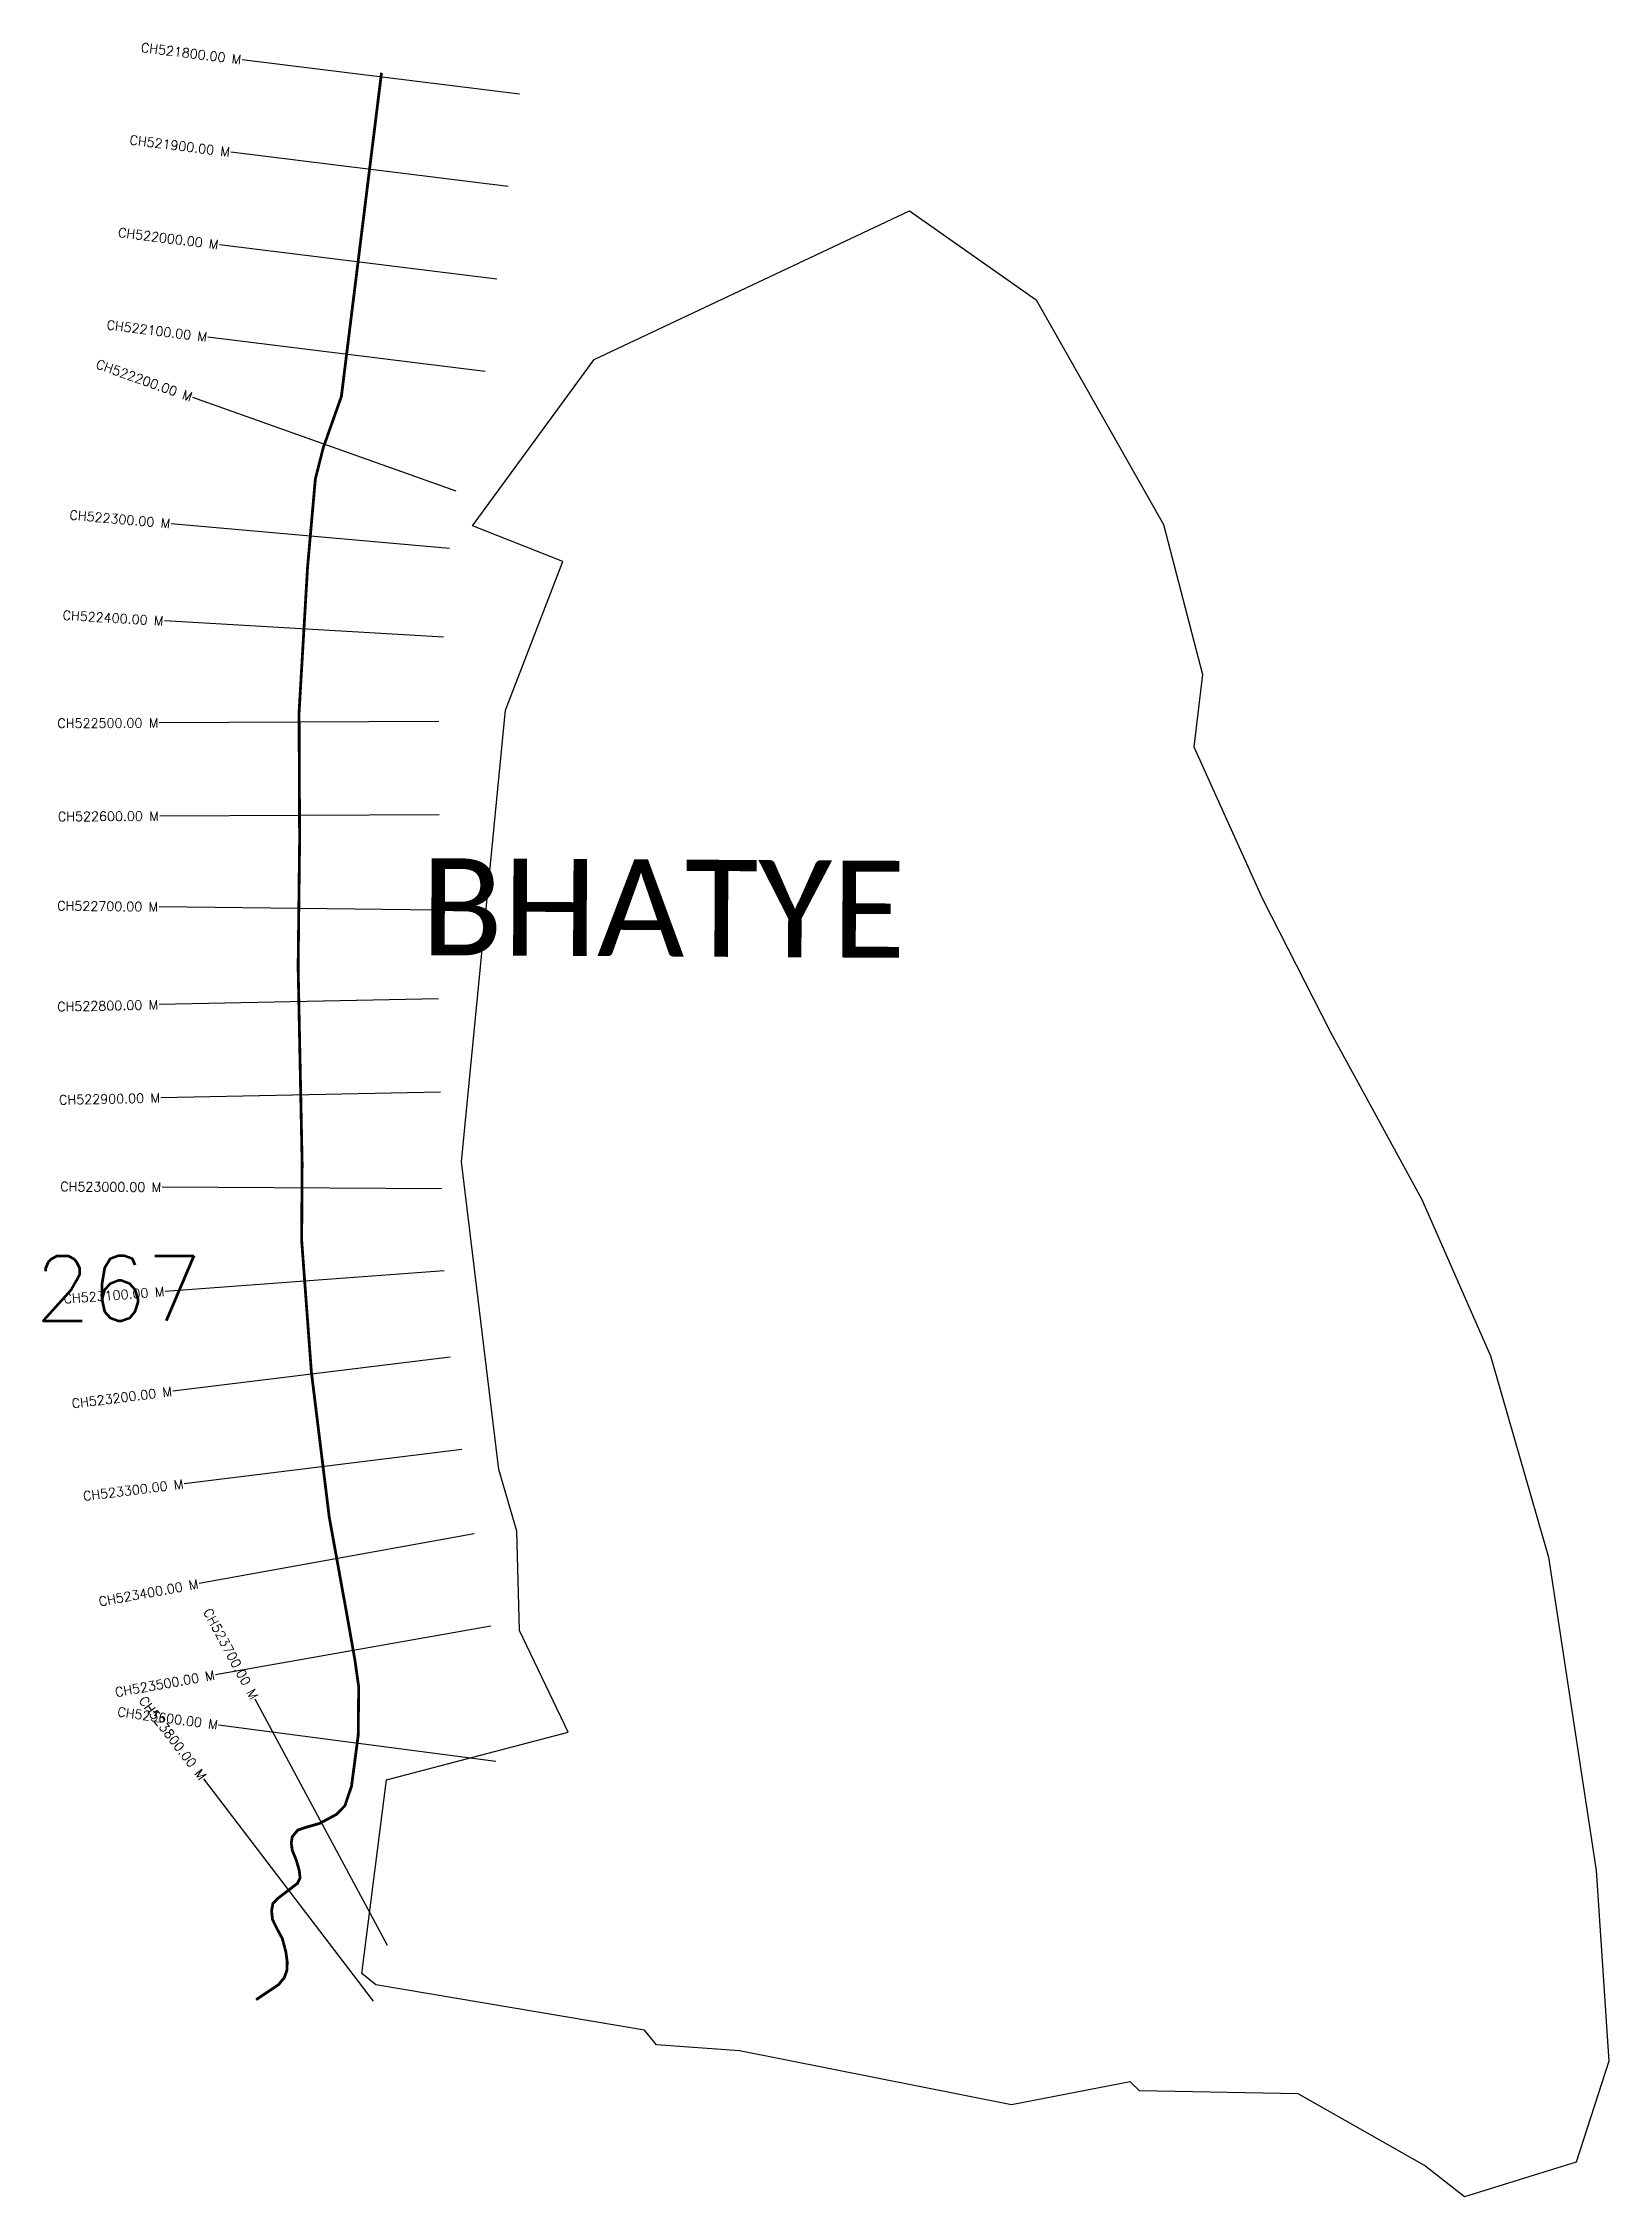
# Model space of a CAD drawing. Header units: metres. Extents: x 318097 to 319778, y 1876233 to 1878544.
import ezdxf
from ezdxf.enums import TextEntityAlignment as Align

# ---------------------------------------------------------------- set-up
doc = ezdxf.new("R2010")
doc.units = ezdxf.units.M
for name, color, linetype in [('CS', 134, 'Continuous'), ('CSMark', 6, 'Continuous'), ('NATURALLY PROTECTED', 3, 'Continuous'), ('village', 3, 'Continuous'), ('VILLAGE NAME', 250, 'Continuous')]:
    doc.layers.add(name, color=color, linetype=linetype)
doc.styles.get("Standard").update_dxf_attribs({"font": 'simplex.shx'})

msp = doc.modelspace()

# ---------------------------------------------------------------- linework, layer by layer
at = {"color": 6, "flags": 128}
msp.add_lwpolyline([(319026.7, 1878363.9), (319162.7, 1878268.4)], dxfattribs=at)
at = {"layer": 'CS'}
for p, q in [((318608.4, 1878489.2), (318310.6, 1878526.1)), ((318596.1, 1878390), (318298.3, 1878426.8)), ((318583.8, 1878290.7), (318286.1, 1878327.6)), ((318571.5, 1878191.5), (318273.8, 1878228.3)), ((318540.2, 1878063.2), (318257.5, 1878163.6)), ((318533.1, 1878001.6), (318234.3, 1878028.2)), ((318526.6, 1877906.4), (318227.1, 1877923.9)), ((318521.6, 1877816), (318221.6, 1877814.6)), ((318522.1, 1877716), (318222.1, 1877714.6)), ((318521.4, 1877613.5), (318221.4, 1877617.1)), ((318521.3, 1877518.4), (318221.4, 1877512.2)), ((318523.4, 1877418.4), (318223.4, 1877412.3)), ((318524.7, 1877314.4), (318224.7, 1877316.3)), ((318527.2, 1877226.5), (318228, 1877204.5)), ((318533.9, 1877134.1), (318236.2, 1877097.4)), ((318546.2, 1877034.9), (318248.4, 1876998.1)), ((318559.7, 1876944.3), (318264.4, 1876891)), ((318577.5, 1876845.2), (318282, 1876793.2)), ((318466.6, 1876502.5), (318324.6, 1876766.8)), ((318582.7, 1876700.2), (318285.3, 1876739.2)), ((318451.5, 1876442.9), (318269.4, 1876681.3))]:
    msp.add_line(p, q, dxfattribs=at)
at = {"layer": 'NATURALLY PROTECTED', "const_width": 3, "flags": 128}
msp.add_lwpolyline([(318460.1, 1878512.1), (318417, 1878164.7), (318397.6, 1878109.9), (318389.1, 1878076.4), (318380.7, 1877981.4), (318371.6, 1877825.4), (318372.2, 1877688.8), (318370.6, 1877552.3), (318374.9, 1877341.8), (318374.4, 1877259.2), (318384.8, 1877118.2), (318404, 1876962.3), (318417.5, 1876887.7), (318421.6, 1876865.2), (318431.5, 1876809.3), (318435.6, 1876780.2), (318435.1, 1876728.2), (318427.9, 1876673.6), (318420.8, 1876652.6), (318411.7, 1876643.3), (318393.9, 1876633.7), (318378.2, 1876629.2), (318370.3, 1876626.5), (318364.4, 1876619.5), (318363.2, 1876612.6), (318364.3, 1876604.7), (318368.5, 1876594.6), (318371.8, 1876583.2), (318372.7, 1876575.2), (318369.8, 1876569.2), (318362.7, 1876563.8), (318348.7, 1876553.1), (318343.5, 1876547.5), (318342.1, 1876539.9), (318343.1, 1876530.4), (318348.1, 1876520.3), (318353.6, 1876510.2), (318357.4, 1876495.9), (318358.9, 1876485), (318358.5, 1876475.7), (318355.7, 1876468), (318349.6, 1876460.6), (318325.5, 1876444.5)], dxfattribs=at)
at = {"layer": 'village', "color": 6}
for points in [[(319777.6, 1876378.6, 0), (319742.5, 1876270, 0), (319691.8, 1876254.3, 0), (319622.6, 1876232.8, 0), (319579.6, 1876266.4, 0), (319443.9, 1876343.3, 0), (319273.9, 1876346.7, 0), (319263.7, 1876356.3, 0), (319136.4, 1876331.8, 0), (318844.4, 1876389.5, 0), (318755.2, 1876396.1, 0), (318742.4, 1876411.6, 0), (318453.9, 1876460.5, 0), (318439.1, 1876472.5, 0), (318465.3, 1876680.5, 0), (318660.4, 1876731.7, 0), (318608.3, 1876840.5, 0), (318605.5, 1876947.3, 0), (318586.2, 1877013.4, 0), (318546.1, 1877343.5, 0), (318593.3, 1877828.2, 0), (318654.6, 1877987.8, 0), (318557.7, 1878026.1, 0), (318688.4, 1878204.5, 0), (319026.7, 1878363.9, 0)], [(319162.7, 1878268.4, 0), (319299.4, 1878027.4, 0), (319341.2, 1877866.3, 0), (319332, 1877788.7, 0), (319405.5, 1877626.5, 0), (319478.9, 1877482.8, 0), (319576.8, 1877303.2, 0), (319650.5, 1877135.5, 0), (319712.6, 1876919.4, 0), (319742.3, 1876724.2, 0), (319763.8, 1876583, 0), (319777.6, 1876378.6, 0)]]:
    msp.add_polyline3d(points, dxfattribs=at)

# ---------------------------------------------------------------- texts
at = {"insert": (318087.8, 1877242.8), "char_height": 70, "attachment_point": 1}
msp.add_mtext_dynamic_manual_height_columns('267', width=95.172, gutter_width=1, heights=[0], dxfattribs=at)
at = {"layer": 'CSMark'}
for s, rotation, p in [('CH521800.00 M', 352.94, (318309.6, 1878526.2)), ('CH521900.00 M', 352.94, (318297.4, 1878427)), ('CH522000.00 M', 352.94, (318285.1, 1878327.7)), ('CH522100.00 M', 352.94, (318272.8, 1878228.5)), ('CH522200.00 M', 340.445, (318256.5, 1878163.9)), ('CH522300.00 M', 354.9266, (318233.3, 1878028.3)), ('CH522400.00 M', 356.6612, (318226.1, 1877923.9)), ('CH522500.00 M', 0.271, (318220.6, 1877814.6)), ('CH522600.00 M', 0.271, (318221.1, 1877714.6)), ('CH522700.00 M', 359.3215, (318220.4, 1877617.1)), ('CH522800.00 M', 1.1708, (318220.4, 1877512.2)), ('CH522900.00 M', 1.1708, (318222.4, 1877412.2)), ('CH523000.00 M', 359.6289, (318223.7, 1877316.3)), ('CH523100.00 M', 4.2074, (318227, 1877204.4)), ('CH523200.00 M', 7.0279, (318235.2, 1877097.3)), ('CH523300.00 M', 7.0279, (318247.4, 1876998)), ('CH523400.00 M', 10.2396, (318263.4, 1876890.8)), ('CH523700.00 M', 298.2478, (318324.1, 1876767.7)), ('CH523500.00 M', 9.9824, (318281, 1876793)), ('CH523800.00 M', 307.381, (318268.8, 1876682.1)), ('CH523600.00 M', 352.5248, (318284.3, 1876739.4))]:
    msp.add_text(s, height=10, rotation=rotation, dxfattribs=at).set_placement(p, align=Align.MIDDLE_RIGHT)
at = {"layer": 'VILLAGE NAME', "insert": (318502.6, 1877669.4), "char_height": 104.042, "attachment_point": 1, "rotation": 359.6762}
msp.add_mtext_dynamic_manual_height_columns('{\\fCalibri|b0|i0|c0|p34;BHATYE}', width=1217.858, gutter_width=520.2, heights=[0], dxfattribs=at)

doc.saveas('drawing.dxf')
